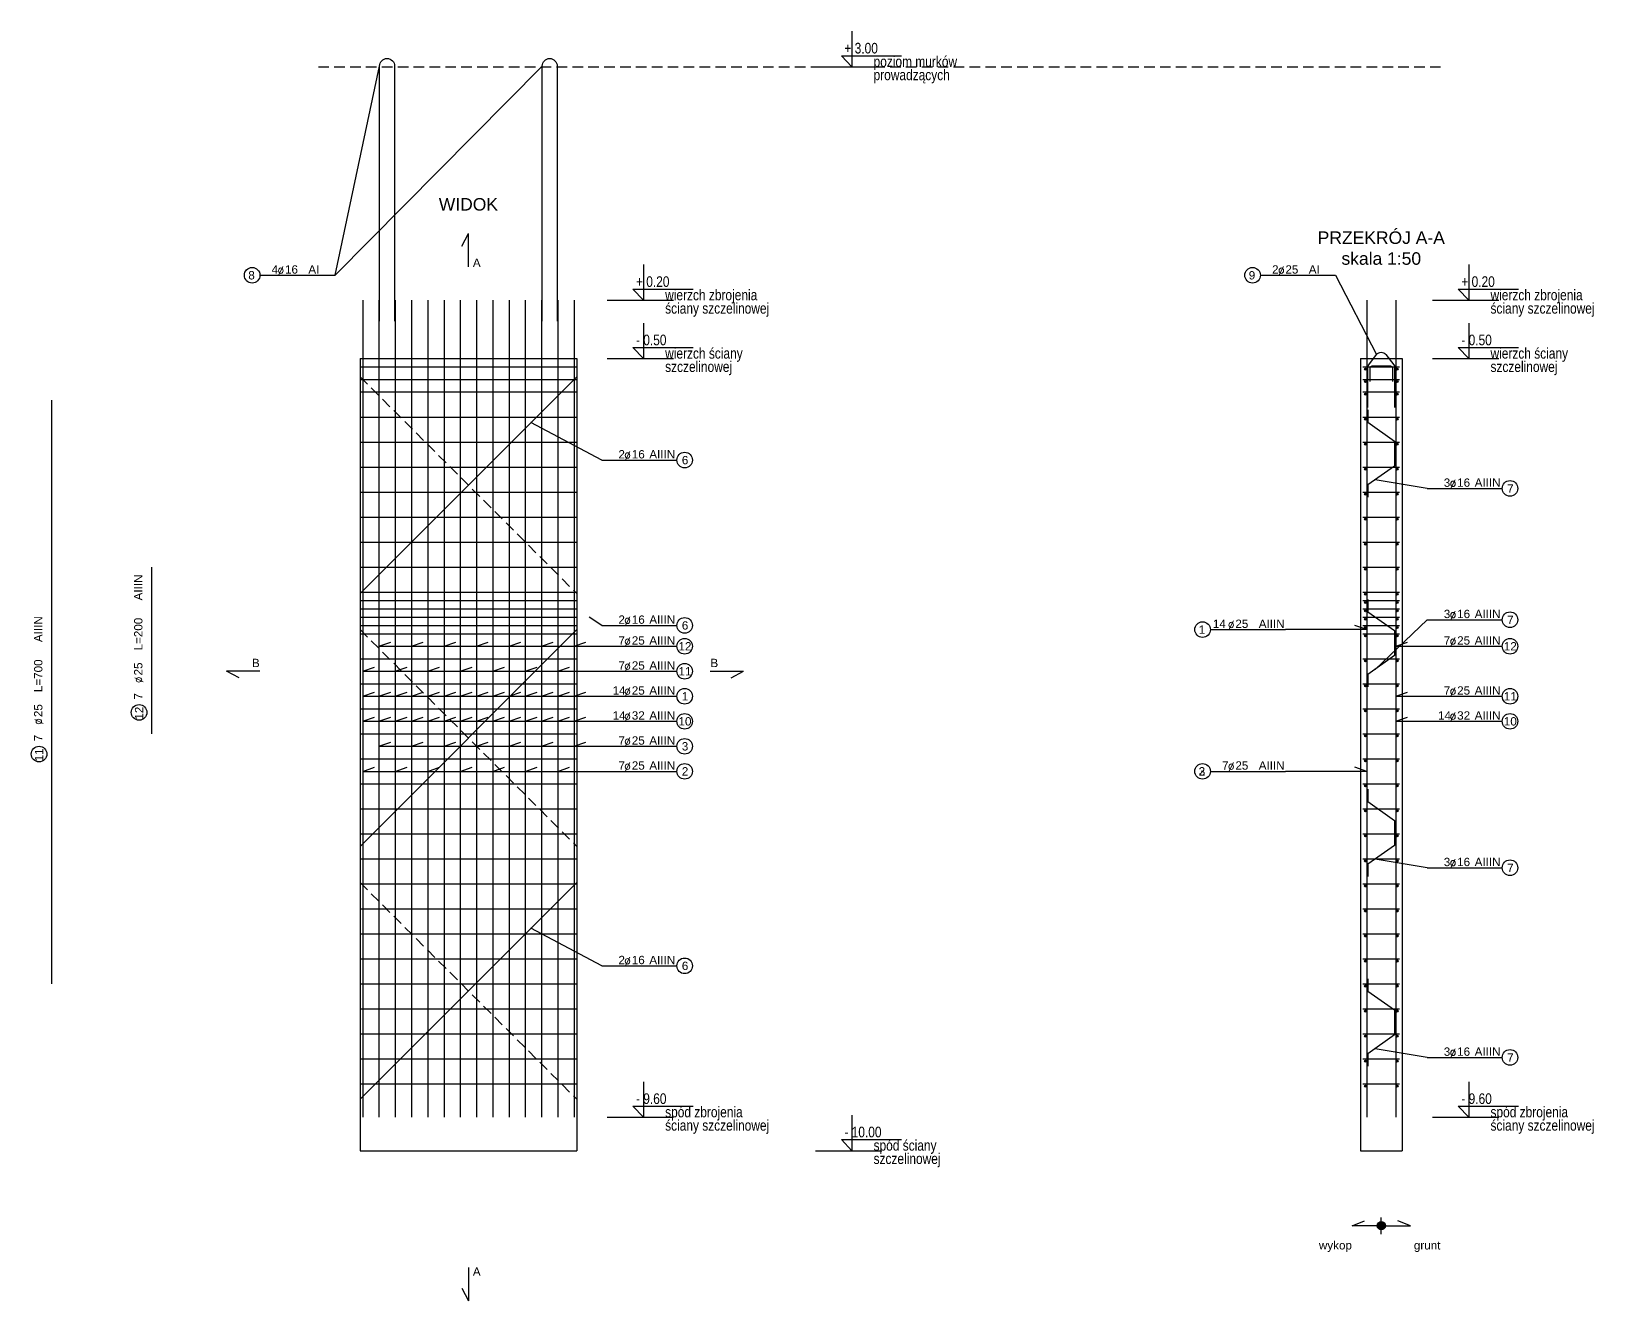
# Model space of a CAD drawing. Extents: x -5033 to 9347, y -16423 to -2430.
# Drawn here: x -1394 to 480, y -14473 to -12950 of the extents above; entities that cross this region are included whole.
import ezdxf
from ezdxf.enums import TextEntityAlignment as Align

# ---------------------------------------------------------------- set-up
doc = ezdxf.new("R2010")
doc.units = 0
doc.header["$MEASUREMENT"] = 0
doc.linetypes.add('DASHED', pattern=[19.05, 12.7, -6.35])
for name, color, linetype in [('__SOL-KOTY_WYSOKOSCIOWE', 4, 'CONTINUOUS'), ('__SOL-OPISY', 4, 'CONTINUOUS'), ('__SOL-PRZERYWANA', 253, 'DASHED'), ('__SOL-WIDOK', 4, 'CONTINUOUS'), ('__SOL-ZBROJENIE', 3, 'CONTINUOUS')]:
    doc.layers.add(name, color=color, linetype=linetype)
doc.styles.add('ARIAL', font='arial.ttf', dxfattribs={"height": 2.5})
doc.styles.add('SIMPLEX', font='SIMPLEX.SHX', dxfattribs={"width": 0.8})
doc.styles.get("Standard").update_dxf_attribs({"font": 'arial.ttf'})

# ---------------------------------------------------------------- blocks, each defined once
blk = doc.blocks.new('OPIS_PRET_BEZ_LINII')
at = {"layer": '__SOL-OPISY'}
blk.add_circle((25.7, 0), 9.36, dxfattribs=at)
at = {"layer": '__SOL-OPISY', "style": 'SIMPLEX', "width": 0.9}
blk.add_text(' %%c ', height=10, dxfattribs=at).set_placement((64.7, -4.8), align=Align.CENTER)
at = {"layer": '__SOL-OPISY', "style": 'ARIAL', "width": 0.8}
blk.add_attdef('NUMER', text='', height=10, dxfattribs=at).set_placement((25.7, 0), align=Align.MIDDLE)
blk.add_attdef('ILOSC', text='', height=10, dxfattribs=at).set_placement((56.9, -5.1), align=Align.RIGHT)
for tag, p in [('SREDNICA', (71, -5.1)), ('DLUGOSC', (95.1, -5.2)), ('STAL', (144.7, -5.2))]:
    blk.add_attdef(tag, p, '', height=10, dxfattribs=at)
blk = doc.blocks.new('OPIS_PRAWY')
at = {"layer": '__SOL-OPISY'}
blk.add_line((0, 0), (90, 0), dxfattribs=at)
blk.add_circle((99.4, 0), 9.36, dxfattribs=at)
at = {"layer": '__SOL-OPISY', "style": 'SIMPLEX', "width": 0.9}
blk.add_text(' %%c ', height=10, dxfattribs=at).set_placement((20.9, 0.5))
at = {"layer": '__SOL-OPISY', "style": 'ARIAL', "width": 0.8}
blk.add_attdef('ILOSC', text='', height=10, dxfattribs=at).set_placement((27.1, 0.1), align=Align.RIGHT)
for tag, p in [('SREDNICA', (35.4, 0.1)), ('STAL', (58.4, 0.5))]:
    blk.add_attdef(tag, p, '', height=10, dxfattribs=at)
for tag, p in [('NUMER', (99.4, 0)), ('DLUGOSC', (52.8, -6.1))]:
    blk.add_attdef(tag, text='', height=10, dxfattribs=at).set_placement(p, align=Align.MIDDLE)
blk = doc.blocks.new('OPIS_LEWY')
at = {"layer": '__SOL-OPISY'}
blk.add_line((-90, 0), (0, 0), dxfattribs=at)
blk.add_circle((-99.4, 0), 9.36, dxfattribs=at)
at = {"layer": '__SOL-OPISY', "style": 'SIMPLEX', "width": 0.9}
blk.add_text(' %%c ', height=10, dxfattribs=at).set_placement((-75, 0.5))
at = {"layer": '__SOL-OPISY', "style": 'ARIAL', "width": 0.8}
for tag, p in [('NUMER', (-99.4, 0)), ('DLUGOSC', (-58.9, -6.6))]:
    blk.add_attdef(tag, text='', height=10, dxfattribs=at).set_placement(p, align=Align.MIDDLE)
blk.add_attdef('ILOSC', text='', height=10, dxfattribs=at).set_placement((-74, 0.1), align=Align.RIGHT)
for tag, p in [('SREDNICA', (-65.8, 0.1)), ('STAL', (-42.7, 0.3))]:
    blk.add_attdef(tag, p, '', height=10, dxfattribs=at)
blk = doc.blocks.new('KOTA')
at = {"layer": '__SOL-KOTY_WYSOKOSCIOWE'}
for p, q in [((0, 33.4), (0, 0)), ((-34, 0), (28, 0)), ((0, 0), (-9.9, 10.4)), ((-9.9, 10.4), (46.5, 10.4))]:
    blk.add_line(p, q, dxfattribs=at)
at = {"layer": '__SOL-KOTY_WYSOKOSCIOWE', "style": 'ARIAL', "width": 0.8}
blk.add_attdef('RZEDNA', (500.5, 15.9), '', height=10.4, dxfattribs=at)

msp = doc.modelspace()

# ---------------------------------------------------------------- hatches: boundary and pattern name
at = {"layer": '__SOL-OPISY'}
msp.add_hatch(color=256, dxfattribs=at).paths.add_polyline_path([(230, -14383, 1), (220, -14383, 1)])
at = {"layer": '__SOL-ZBROJENIE'}
for points in [[(207.2, -13355.5, 1), (204.8, -13355.5, 1)], [(245.2, -13355.5, 1), (242.8, -13355.5, 1)], [(207.2, -13370.5, 1), (204.8, -13370.5, 1)], [(245.2, -13370.5, 1), (242.8, -13370.5, 1)], [(207.2, -13385.5, 1), (204.8, -13385.5, 1)], [(245.2, -13385.5, 1), (242.8, -13385.5, 1)], [(207.2, -13415.5, 1), (204.8, -13415.5, 1)], [(245.2, -13415.5, 1), (242.8, -13415.5, 1)], [(207.2, -13445.5, 1), (204.8, -13445.5, 1)], [(245.2, -13445.5, 1), (242.8, -13445.5, 1)], [(207.2, -13475.5, 1), (204.8, -13475.5, 1)], [(245.2, -13475.5, 1), (242.8, -13475.5, 1)], [(207.2, -13505.5, 1), (204.8, -13505.5, 1)], [(245.2, -13505.5, 1), (242.8, -13505.5, 1)], [(207.2, -13535.5, 1), (204.8, -13535.5, 1)], [(245.2, -13535.5, 1), (242.8, -13535.5, 1)], [(207.2, -13565.5, 1), (204.8, -13565.5, 1)], [(245.2, -13565.5, 1), (242.8, -13565.5, 1)], [(207.2, -13595.5, 1), (204.8, -13595.5, 1)], [(245.2, -13595.5, 1), (242.8, -13595.5, 1)], [(207.2, -13625.5, 1), (204.8, -13625.5, 1)], [(245.2, -13625.5, 1), (242.8, -13625.5, 1)], [(207.2, -13635.5, 1), (204.8, -13635.5, 1)], [(245.2, -13635.5, 1), (242.8, -13635.5, 1)], [(207.2, -13645.5, 1), (204.8, -13645.5, 1)], [(207.2, -13655.5, 1), (204.8, -13655.5, 1)], [(245.2, -13645.5, 1), (242.8, -13645.5, 1)], [(245.2, -13655.5, 1), (242.8, -13655.5, 1)], [(207.2, -13665.5, 1), (204.8, -13665.5, 1)], [(207.2, -13675.5, 1), (204.8, -13675.5, 1)], [(245.2, -13665.5, 1), (242.8, -13665.5, 1)], [(245.2, -13675.5, 1), (242.8, -13675.5, 1)], [(207.2, -13705.5, 1), (204.8, -13705.5, 1)], [(245.2, -13705.5, 1), (242.8, -13705.5, 1)], [(207.2, -13735.5, 1), (204.8, -13735.5, 1)], [(245.2, -13735.5, 1), (242.8, -13735.5, 1)], [(207.2, -13765.5, 1), (204.8, -13765.5, 1)], [(245.2, -13765.5, 1), (242.8, -13765.5, 1)], [(207.2, -13795.5, 1), (204.8, -13795.5, 1)], [(245.2, -13795.5, 1), (242.8, -13795.5, 1)], [(207.2, -13825.5, 1), (204.8, -13825.5, 1)], [(245.2, -13825.5, 1), (242.8, -13825.5, 1)], [(207.2, -13855.5, 1), (204.8, -13855.5, 1)], [(245.2, -13855.5, 1), (242.8, -13855.5, 1)], [(207.2, -13885.5, 1), (204.8, -13885.5, 1)], [(245.2, -13885.5, 1), (242.8, -13885.5, 1)], [(207.2, -13915.5, 1), (204.8, -13915.5, 1)], [(245.2, -13915.5, 1), (242.8, -13915.5, 1)], [(207.2, -13945.5, 1), (204.8, -13945.5, 1)], [(245.2, -13945.5, 1), (242.8, -13945.5, 1)], [(207.2, -13975.5, 1), (204.8, -13975.5, 1)], [(245.2, -13975.5, 1), (242.8, -13975.5, 1)], [(207.2, -14005.5, 1), (204.8, -14005.5, 1)], [(245.2, -14005.5, 1), (242.8, -14005.5, 1)], [(207.2, -14035.5, 1), (204.8, -14035.5, 1)], [(245.2, -14035.5, 1), (242.8, -14035.5, 1)], [(207.2, -14065.5, 1), (204.8, -14065.5, 1)], [(245.2, -14065.5, 1), (242.8, -14065.5, 1)], [(207.2, -14095.5, 1), (204.8, -14095.5, 1)], [(245.2, -14095.5, 1), (242.8, -14095.5, 1)], [(207.2, -14125.5, 1), (204.8, -14125.5, 1)], [(245.2, -14125.5, 1), (242.8, -14125.5, 1)], [(207.2, -14155.5, 1), (204.8, -14155.5, 1)], [(245.2, -14155.5, 1), (242.8, -14155.5, 1)], [(207.2, -14185.5, 1), (204.8, -14185.5, 1)], [(245.2, -14185.5, 1), (242.8, -14185.5, 1)], [(207.2, -14215.5, 1), (204.8, -14215.5, 1)], [(245.2, -14215.5, 1), (242.8, -14215.5, 1)]]:
    msp.add_hatch(color=256, dxfattribs=at).paths.add_polyline_path(points)

# ---------------------------------------------------------------- linework, layer by layer
at = {"layer": '__SOL-OPISY'}
for p, q in [((-1030, -13243), (-976.5, -12992)), ((-1030, -13243), (-781.5, -12992)), ((-878, -13208), (-870, -13193)), ((-870, -13233), (-870, -13193)), ((170, -13243), (219.4, -13337.9)), ((-710, -13464.7), (-795, -13419.7)), ((280, -13498.7), (217.52, -13488.2)), ((-710, -13663), (-725, -13653)), ((207.5, -13668), (193.41, -13662.9)), ((280, -13656.2), (217.52, -13715.7)), ((207.5, -13668), (110, -13668)), ((-977.25, -13688), (-963.15, -13682.9)), ((-977.25, -13688), (-710, -13688)), ((-938.25, -13688), (-924.15, -13682.9)), ((-899.25, -13688), (-885.15, -13682.9)), ((-860.25, -13688), (-846.15, -13682.9)), ((-821.25, -13688), (-807.15, -13682.9)), ((-782.25, -13688), (-768.15, -13682.9)), ((-743.25, -13688), (-729.15, -13682.9)), ((242.5, -13688), (256.6, -13682.9)), ((242.5, -13688), (280, -13688)), ((-1120, -13718), (-1160, -13718)), ((-1145, -13726), (-1160, -13718)), ((-996.75, -13718), (-982.65, -13712.9)), ((-996.75, -13718), (-710, -13718)), ((-957.75, -13718), (-943.65, -13712.9)), ((-918.75, -13718), (-904.65, -13712.9)), ((-879.75, -13718), (-865.65, -13712.9)), ((-840.75, -13718), (-826.65, -13712.9)), ((-801.75, -13718), (-787.65, -13712.9)), ((-762.75, -13718), (-748.65, -13712.9)), ((-580, -13718), (-540, -13718)), ((-555, -13726), (-540, -13718)), ((-996.75, -13748), (-982.65, -13742.9)), ((-996.75, -13748), (-710, -13748)), ((-977.25, -13748), (-963.15, -13742.9)), ((-957.75, -13748), (-943.65, -13742.9)), ((-938.25, -13748), (-924.15, -13742.9)), ((-918.75, -13748), (-904.65, -13742.9)), ((-899.25, -13748), (-885.15, -13742.9)), ((-879.75, -13748), (-865.65, -13742.9)), ((-860.25, -13748), (-846.15, -13742.9)), ((-840.75, -13748), (-826.65, -13742.9)), ((-821.25, -13748), (-807.15, -13742.9)), ((-801.75, -13748), (-787.65, -13742.9)), ((-782.25, -13748), (-768.15, -13742.9)), ((-762.75, -13748), (-748.65, -13742.9)), ((-743.25, -13748), (-729.15, -13742.9)), ((242.5, -13748), (256.6, -13742.9)), ((242.5, -13748), (280, -13748)), ((-996.75, -13778), (-982.65, -13772.9)), ((-977.25, -13778), (-963.15, -13772.9)), ((-957.75, -13778), (-943.65, -13772.9)), ((-938.25, -13778), (-924.15, -13772.9)), ((-918.75, -13778), (-904.65, -13772.9)), ((-899.25, -13778), (-885.15, -13772.9)), ((-879.75, -13778), (-865.65, -13772.9)), ((-860.25, -13778), (-846.15, -13772.9)), ((-840.75, -13778), (-826.65, -13772.9)), ((-821.25, -13778), (-807.15, -13772.9)), ((-801.75, -13778), (-787.65, -13772.9)), ((-782.25, -13778), (-768.15, -13772.9)), ((-762.75, -13778), (-748.65, -13772.9)), ((-743.25, -13778), (-729.15, -13772.9)), ((242.5, -13778), (256.6, -13772.9)), ((-996.75, -13778), (-710, -13778)), ((242.5, -13778), (280, -13778)), ((-977.25, -13808), (-963.15, -13802.9)), ((-977.25, -13808), (-710, -13808)), ((-938.25, -13808), (-924.15, -13802.9)), ((-899.25, -13808), (-885.15, -13802.9)), ((-860.25, -13808), (-846.15, -13802.9)), ((-821.25, -13808), (-807.15, -13802.9)), ((-782.25, -13808), (-768.15, -13802.9)), ((-743.25, -13808), (-729.15, -13802.9)), ((-996.75, -13838), (-982.65, -13832.9)), ((-996.75, -13838), (-710, -13838)), ((-957.75, -13838), (-943.65, -13832.9)), ((-918.75, -13838), (-904.65, -13832.9)), ((-879.75, -13838), (-865.65, -13832.9)), ((-840.75, -13838), (-826.65, -13832.9)), ((-801.75, -13838), (-787.65, -13832.9)), ((-762.75, -13838), (-748.65, -13832.9)), ((207.5, -13838), (110, -13838)), ((207.5, -13838), (110, -13838)), ((207.5, -13838), (193.41, -13832.9)), ((207.5, -13838), (193.41, -13832.9)), ((280, -13953.7), (217.52, -13943.2)), ((-710, -14071.3), (-795, -14026.3)), ((280, -14181.2), (217.52, -14170.7)), ((225, -14393), (225, -14373)), ((190, -14383), (205, -14377)), ((225, -14383), (190, -14383)), ((225, -14383), (260, -14383)), ((260, -14383), (245, -14377)), ((-870, -14433), (-870, -14473)), ((-878, -14458), (-870, -14473))]:
    msp.add_line(p, q, dxfattribs=at)
msp.add_circle((225, -14383), 5, dxfattribs=at)
at = {"layer": '__SOL-PRZERYWANA'}
msp.add_line((-1050, -12993), (300, -12993), dxfattribs=at)
for points in [[(-1000, -13344.7), (-1000, -13364.7), (-740, -13624.7), (-740, -13644.7)], [(-1000, -13648), (-1000, -13668), (-740, -13928), (-740, -13948)], [(-1000, -13951.3), (-1000, -13971.3), (-740, -14231.3), (-740, -14251.3)]]:
    msp.add_lwpolyline(points, dxfattribs=at)
at = {"layer": '__SOL-WIDOK'}
for p, q in [((-1000, -13343), (-1000, -14293)), ((-1000, -13343), (-740, -13343)), ((-740, -13343), (-740, -14293)), ((200, -13343), (200, -14293)), ((200, -13343), (250, -13343)), ((250, -13343), (250, -14293)), ((-1000, -14293), (-740, -14293)), ((200, -14293), (250, -14293))]:
    msp.add_line(p, q, dxfattribs=at)
at = {"layer": '__SOL-ZBROJENIE'}
for p, q in [((-996.75, -13273), (-996.75, -14253)), ((-977.25, -13273), (-977.25, -14253)), ((-957.75, -13273), (-957.75, -14253)), ((-938.25, -13273), (-938.25, -14253)), ((-918.75, -13273), (-918.75, -14253)), ((-899.25, -13273), (-899.25, -14253)), ((-879.75, -13273), (-879.75, -14253)), ((-860.25, -13273), (-860.25, -14253)), ((-840.75, -13273), (-840.75, -14253)), ((-821.25, -13273), (-821.25, -14253)), ((-801.75, -13273), (-801.75, -14253)), ((-782.25, -13273), (-782.25, -14253)), ((-762.75, -13273), (-762.75, -14253)), ((-743.25, -13273), (-743.25, -14253)), ((207.5, -13273), (207.5, -14253)), ((242.5, -13273), (242.5, -14253)), ((-1000, -13353), (-740, -13353)), ((203, -13353), (247, -13353)), ((-1000, -13368), (-740, -13368)), ((203, -13368), (247, -13368)), ((-1370, -13393), (-1370, -14093)), ((-1000, -13383), (-740, -13383)), ((203, -13383), (247, -13383)), ((-1000, -13413), (-740, -13413)), ((203, -13413), (247, -13413)), ((-1000, -13443), (-740, -13443)), ((203, -13443), (247, -13443)), ((-1000, -13473), (-740, -13473)), ((203, -13473), (247, -13473)), ((-1000, -13503), (-740, -13503)), ((203, -13503), (247, -13503)), ((-1000, -13533), (-740, -13533)), ((203, -13533), (247, -13533)), ((-1000, -13563), (-740, -13563)), ((203, -13563), (247, -13563)), ((-1250, -13593), (-1250, -13793)), ((-1000, -13593), (-740, -13593)), ((203, -13593), (247, -13593)), ((-1000, -13623), (-740, -13623)), ((203, -13623), (247, -13623)), ((-1000, -13633), (-740, -13633)), ((-1000, -13643), (-740, -13643)), ((203, -13633), (247, -13633)), ((203, -13643), (247, -13643)), ((-1000, -13653), (-740, -13653)), ((203, -13653), (247, -13653)), ((-1000, -13663), (-740, -13663)), ((-1000, -13673), (-740, -13673)), ((203, -13663), (247, -13663)), ((203, -13673), (247, -13673)), ((-1000, -13703), (-740, -13703)), ((203, -13703), (247, -13703)), ((-1000, -13733), (-740, -13733)), ((203, -13733), (247, -13733)), ((-1000, -13763), (-740, -13763)), ((203, -13763), (247, -13763)), ((-1000, -13793), (-740, -13793)), ((203, -13793), (247, -13793)), ((-1000, -13823), (-740, -13823)), ((203, -13823), (247, -13823)), ((-1000, -13853), (-740, -13853)), ((203, -13853), (247, -13853)), ((-1000, -13883), (-740, -13883)), ((203, -13883), (247, -13883)), ((-1000, -13913), (-740, -13913)), ((203, -13913), (247, -13913)), ((-1000, -13943), (-740, -13943)), ((203, -13943), (247, -13943)), ((-1000, -13973), (-740, -13973)), ((203, -13973), (247, -13973)), ((-1000, -14003), (-740, -14003)), ((203, -14003), (247, -14003)), ((-1000, -14033), (-740, -14033)), ((203, -14033), (247, -14033)), ((-1000, -14063), (-740, -14063)), ((203, -14063), (247, -14063)), ((-1000, -14093), (-740, -14093)), ((203, -14093), (247, -14093)), ((-1000, -14123), (-740, -14123)), ((203, -14123), (247, -14123)), ((-1000, -14153), (-740, -14153)), ((203, -14153), (247, -14153)), ((-1000, -14183), (-740, -14183)), ((203, -14183), (247, -14183)), ((-1000, -14213), (-740, -14213)), ((203, -14213), (247, -14213))]:
    msp.add_line(p, q, dxfattribs=at)
for points in [[(-976.5, -13297.9), (-976.5, -12992, -1), (-958.5, -12992), (-958.5, -13297.9)], [(-781.5, -13297.9), (-781.5, -12992, -1), (-763.5, -12992), (-763.5, -13297.9)], [(209, -13401.5), (209, -13353, -0.16), (210, -13350.4), (219.4, -13337.9, -0.45), (230.6, -13337.9), (240, -13350.4, -0.16), (241, -13353), (241, -13401.5)], [(211.5, -13370.5), (211.5, -13355.5, -0.48), (215.5, -13351.5), (234.5, -13351.5, -0.48), (238.5, -13355.5), (238.5, -13370.5)]]:
    msp.add_lwpolyline(points, format="xyb", dxfattribs=at)
for points in [[(-740, -13344.7), (-740, -13364.7), (-1000, -13624.7), (-1000, -13644.7)], [(209, -13404.3), (209, -13419.3), (241, -13441.8), (241, -13471.8), (209, -13494.2), (209, -13509.2)], [(209, -13631.8), (209, -13646.8), (241, -13669.2), (241, -13699.2), (209, -13721.7), (209, -13736.7)], [(-740, -13648), (-740, -13668), (-1000, -13928), (-1000, -13948)], [(209, -13859.3), (209, -13874.3), (241, -13896.8), (241, -13926.8), (209, -13949.2), (209, -13964.2)], [(-740, -13951.3), (-740, -13971.3), (-1000, -14231.3), (-1000, -14251.3)], [(209, -14086.8), (209, -14101.8), (241, -14124.2), (241, -14154.2), (209, -14176.7), (209, -14191.7)]]:
    msp.add_lwpolyline(points, dxfattribs=at)
for centre in [(206, -13355.5), (244, -13355.5), (206, -13370.5), (244, -13370.5), (206, -13385.5), (244, -13385.5), (206, -13415.5), (244, -13415.5), (206, -13445.5), (244, -13445.5), (206, -13475.5), (244, -13475.5), (206, -13505.5), (244, -13505.5), (206, -13535.5), (244, -13535.5), (206, -13565.5), (244, -13565.5), (206, -13595.5), (244, -13595.5), (206, -13625.5), (244, -13625.5), (206, -13635.5), (244, -13635.5), (206, -13645.5), (206, -13655.5), (244, -13645.5), (244, -13655.5), (206, -13665.5), (206, -13675.5), (244, -13665.5), (244, -13675.5), (206, -13705.5), (244, -13705.5), (206, -13735.5), (244, -13735.5), (206, -13765.5), (244, -13765.5), (206, -13795.5), (244, -13795.5), (206, -13825.5), (244, -13825.5), (206, -13855.5), (244, -13855.5), (206, -13885.5), (244, -13885.5), (206, -13915.5), (244, -13915.5), (206, -13945.5), (244, -13945.5), (206, -13975.5), (244, -13975.5), (206, -14005.5), (244, -14005.5), (206, -14035.5), (244, -14035.5), (206, -14065.5), (244, -14065.5), (206, -14095.5), (244, -14095.5), (206, -14125.5), (244, -14125.5), (206, -14155.5), (244, -14155.5), (206, -14185.5), (244, -14185.5), (206, -14215.5), (244, -14215.5)]:
    msp.add_circle(centre, 1.2, dxfattribs=at)

# ---------------------------------------------------------------- block references
at = {"layer": '__SOL-KOTY_WYSOKOSCIOWE'}
ref = msp.add_blockref('KOTA', (-410, -12993), dxfattribs=dict(at, xscale=1.28, yscale=1.28, zscale=1.28))
ref.add_attrib('RZEDNA', '+ 3.00', (-419, -12977), dxfattribs={"height": 12.8, "style": 'ARIAL', "width": 0.8})
ref.add_attrib('OPIS1', 'poziom murków', (-384, -12993), dxfattribs={"height": 12.8, "style": 'ARIAL', "width": 0.8})
ref.add_attrib('OPIS2', 'prowadzących', (-384, -13009), dxfattribs={"height": 12.8, "style": 'ARIAL', "width": 0.8})
ref = msp.add_blockref('KOTA', (-660, -13273), dxfattribs=dict(at, xscale=1.28, yscale=1.28, zscale=1.28))
ref.add_attrib('RZEDNA', '+ 0.20', (-669, -13257), dxfattribs={"height": 12.8, "style": 'ARIAL', "width": 0.8})
ref.add_attrib('OPIS1', 'wierzch zbrojenia', (-634, -13273), dxfattribs={"height": 12.8, "style": 'ARIAL', "width": 0.8})
ref.add_attrib('OPIS2', 'ściany szczelinowej', (-634, -13289), dxfattribs={"height": 12.8, "style": 'ARIAL', "width": 0.8})
ref = msp.add_blockref('KOTA', (330, -13273), dxfattribs=dict(at, xscale=1.28, yscale=1.28, zscale=1.28))
ref.add_attrib('RZEDNA', '+ 0.20', (321, -13257), dxfattribs={"height": 12.8, "style": 'ARIAL', "width": 0.8})
ref.add_attrib('OPIS1', 'wierzch zbrojenia', (356, -13273), dxfattribs={"height": 12.8, "style": 'ARIAL', "width": 0.8})
ref.add_attrib('OPIS2', 'ściany szczelinowej', (356, -13289), dxfattribs={"height": 12.8, "style": 'ARIAL', "width": 0.8})
ref = msp.add_blockref('KOTA', (-660, -13343), dxfattribs=dict(at, xscale=1.28, yscale=1.28, zscale=1.28))
ref.add_attrib('RZEDNA', '- 0.50', (-669, -13327), dxfattribs={"height": 12.8, "style": 'ARIAL', "width": 0.8})
ref.add_attrib('OPIS1', 'wierzch ściany', (-634, -13343), dxfattribs={"height": 12.8, "style": 'ARIAL', "width": 0.8})
ref.add_attrib('OPIS2', 'szczelinowej', (-634, -13359), dxfattribs={"height": 12.8, "style": 'ARIAL', "width": 0.8})
ref = msp.add_blockref('KOTA', (330, -13343), dxfattribs=dict(at, xscale=1.28, yscale=1.28, zscale=1.28))
ref.add_attrib('RZEDNA', '- 0.50', (321, -13327), dxfattribs={"height": 12.8, "style": 'ARIAL', "width": 0.8})
ref.add_attrib('OPIS1', 'wierzch ściany', (356, -13343), dxfattribs={"height": 12.8, "style": 'ARIAL', "width": 0.8})
ref.add_attrib('OPIS2', 'szczelinowej', (356, -13359), dxfattribs={"height": 12.8, "style": 'ARIAL', "width": 0.8})
ref = msp.add_blockref('KOTA', (-660, -14253), dxfattribs=dict(at, xscale=1.28, yscale=1.28, zscale=1.28))
ref.add_attrib('RZEDNA', '- 9.60', (-669, -14237), dxfattribs={"height": 12.8, "style": 'ARIAL', "width": 0.8})
ref.add_attrib('OPIS1', 'spód zbrojenia', (-634, -14253), dxfattribs={"height": 12.8, "style": 'ARIAL', "width": 0.8})
ref.add_attrib('OPIS2', 'ściany szczelinowej', (-634, -14269), dxfattribs={"height": 12.8, "style": 'ARIAL', "width": 0.8})
ref = msp.add_blockref('KOTA', (330, -14253), dxfattribs=dict(at, xscale=1.28, yscale=1.28, zscale=1.28))
ref.add_attrib('RZEDNA', '- 9.60', (321, -14237), dxfattribs={"height": 12.8, "style": 'ARIAL', "width": 0.8})
ref.add_attrib('OPIS1', 'spód zbrojenia', (356, -14253), dxfattribs={"height": 12.8, "style": 'ARIAL', "width": 0.8})
ref.add_attrib('OPIS2', 'ściany szczelinowej', (356, -14269), dxfattribs={"height": 12.8, "style": 'ARIAL', "width": 0.8})
ref = msp.add_blockref('KOTA', (-410, -14293), dxfattribs=dict(at, xscale=1.28, yscale=1.28, zscale=1.28))
ref.add_attrib('RZEDNA', '- 10.00', (-419, -14277), dxfattribs={"height": 12.8, "style": 'ARIAL', "width": 0.8})
ref.add_attrib('OPIS1', 'spód ściany', (-384, -14293), dxfattribs={"height": 12.8, "style": 'ARIAL', "width": 0.8})
ref.add_attrib('OPIS2', 'szczelinowej', (-384, -14309), dxfattribs={"height": 12.8, "style": 'ARIAL', "width": 0.8})
at = {"layer": '__SOL-OPISY'}
ref = msp.add_blockref('OPIS_LEWY', (-1030, -13243), dxfattribs=at)
ref.add_attrib('ILOSC', '4', (-1106, -13241), dxfattribs={"height": 10, "style": 'ARIAL'})
ref.add_attrib('SREDNICA', '16', (-1090, -13241), dxfattribs={"height": 10, "style": 'ARIAL'})
ref.add_attrib('STAL', 'AI', (-1062, -13241), dxfattribs={"height": 10, "style": 'ARIAL'})
ref.add_attrib('NUMER', '8', (-1134, -13248), dxfattribs={"height": 10, "style": 'ARIAL'})
ref = msp.add_blockref('OPIS_LEWY', (170, -13243), dxfattribs=at)
ref.add_attrib('ILOSC', '2', (94, -13241), dxfattribs={"height": 10, "style": 'ARIAL'})
ref.add_attrib('SREDNICA', '25', (110, -13241), dxfattribs={"height": 10, "style": 'ARIAL'})
ref.add_attrib('STAL', 'AI', (138, -13241), dxfattribs={"height": 10, "style": 'ARIAL'})
ref.add_attrib('NUMER', '9', (66, -13248), dxfattribs={"height": 10, "style": 'ARIAL'})
ref = msp.add_blockref('OPIS_PRAWY', (-710, -13464.7), dxfattribs=at)
ref.add_attrib('ILOSC', '2', (-690, -13462.7), dxfattribs={"height": 10, "style": 'ARIAL'})
ref.add_attrib('SREDNICA', '16', (-674, -13462.7), dxfattribs={"height": 10, "style": 'ARIAL'})
ref.add_attrib('STAL', 'AIIIN', (-653, -13462.7), dxfattribs={"height": 10, "style": 'ARIAL'})
ref.add_attrib('NUMER', '6', (-614, -13469.7), dxfattribs={"height": 10, "style": 'ARIAL'})
ref = msp.add_blockref('OPIS_PRAWY', (280, -13498.7), dxfattribs=at)
ref.add_attrib('ILOSC', '3', (300, -13496.7), dxfattribs={"height": 10, "style": 'ARIAL'})
ref.add_attrib('SREDNICA', '16', (316, -13496.7), dxfattribs={"height": 10, "style": 'ARIAL'})
ref.add_attrib('STAL', 'AIIIN', (337, -13496.7), dxfattribs={"height": 10, "style": 'ARIAL'})
ref.add_attrib('NUMER', '7', (376, -13503.7), dxfattribs={"height": 10, "style": 'ARIAL'})
ref = msp.add_blockref('OPIS_PRET_BEZ_LINII', (-1265, -13793), dxfattribs=dict(at, rotation=90))
ref.add_attrib('NUMER', '12', (-1260, -13776), dxfattribs={"height": 10, "rotation": 90, "style": 'ARIAL'})
ref.add_attrib('ILOSC', '7', (-1261, -13752), dxfattribs={"height": 10, "rotation": 90, "style": 'ARIAL'})
ref.add_attrib('SREDNICA', '25', (-1261, -13723), dxfattribs={"height": 10, "rotation": 90, "style": 'ARIAL'})
ref.add_attrib('DLUGOSC', 'L=200', (-1261, -13693), dxfattribs={"height": 10, "rotation": 90, "style": 'ARIAL'})
ref.add_attrib('STAL', 'AIIIN', (-1261, -13633), dxfattribs={"height": 10, "rotation": 90, "style": 'ARIAL'})
ref = msp.add_blockref('OPIS_PRAWY', (280, -13656.2), dxfattribs=at)
ref.add_attrib('ILOSC', '3', (300, -13654.2), dxfattribs={"height": 10, "style": 'ARIAL'})
ref.add_attrib('SREDNICA', '16', (316, -13654.2), dxfattribs={"height": 10, "style": 'ARIAL'})
ref.add_attrib('STAL', 'AIIIN', (337, -13654.2), dxfattribs={"height": 10, "style": 'ARIAL'})
ref.add_attrib('NUMER', '7', (376, -13661.2), dxfattribs={"height": 10, "style": 'ARIAL'})
ref = msp.add_blockref('OPIS_PRET_BEZ_LINII', (-1385, -13843), dxfattribs=dict(at, rotation=90))
ref.add_attrib('NUMER', '11', (-1380, -13826), dxfattribs={"height": 10, "rotation": 90, "style": 'ARIAL'})
ref.add_attrib('ILOSC', '7', (-1381, -13802), dxfattribs={"height": 10, "rotation": 90, "style": 'ARIAL'})
ref.add_attrib('SREDNICA', '25', (-1381, -13773), dxfattribs={"height": 10, "rotation": 90, "style": 'ARIAL'})
ref.add_attrib('DLUGOSC', 'L=700', (-1381, -13743), dxfattribs={"height": 10, "rotation": 90, "style": 'ARIAL'})
ref.add_attrib('STAL', 'AIIIN', (-1381, -13683), dxfattribs={"height": 10, "rotation": 90, "style": 'ARIAL'})
ref = msp.add_blockref('OPIS_PRAWY', (-710, -13663), dxfattribs=at)
ref.add_attrib('ILOSC', '2', (-690, -13661), dxfattribs={"height": 10, "style": 'ARIAL'})
ref.add_attrib('SREDNICA', '16', (-674, -13661), dxfattribs={"height": 10, "style": 'ARIAL'})
ref.add_attrib('STAL', 'AIIIN', (-653, -13661), dxfattribs={"height": 10, "style": 'ARIAL'})
ref.add_attrib('NUMER', '6', (-614, -13668), dxfattribs={"height": 10, "style": 'ARIAL'})
ref = msp.add_blockref('OPIS_LEWY', (110, -13668), dxfattribs=at)
ref.add_attrib('ILOSC', '14', (23, -13666), dxfattribs={"height": 10, "style": 'ARIAL'})
ref.add_attrib('SREDNICA', '25', (50, -13666), dxfattribs={"height": 10, "style": 'ARIAL'})
ref.add_attrib('STAL', 'AIIIN', (78, -13666), dxfattribs={"height": 10, "style": 'ARIAL'})
ref.add_attrib('NUMER', '1', (6, -13673), dxfattribs={"height": 10, "style": 'ARIAL'})
ref = msp.add_blockref('OPIS_PRAWY', (-710, -13688), dxfattribs=at)
ref.add_attrib('ILOSC', '7', (-690, -13686), dxfattribs={"height": 10, "style": 'ARIAL'})
ref.add_attrib('SREDNICA', '25', (-674, -13686), dxfattribs={"height": 10, "style": 'ARIAL'})
ref.add_attrib('STAL', 'AIIIN', (-653, -13686), dxfattribs={"height": 10, "style": 'ARIAL'})
ref.add_attrib('NUMER', '12', (-618, -13693), dxfattribs={"height": 10, "style": 'ARIAL'})
ref = msp.add_blockref('OPIS_PRAWY', (280, -13688), dxfattribs=at)
ref.add_attrib('ILOSC', '7', (300, -13686), dxfattribs={"height": 10, "style": 'ARIAL'})
ref.add_attrib('SREDNICA', '25', (316, -13686), dxfattribs={"height": 10, "style": 'ARIAL'})
ref.add_attrib('STAL', 'AIIIN', (337, -13686), dxfattribs={"height": 10, "style": 'ARIAL'})
ref.add_attrib('NUMER', '12', (372, -13693), dxfattribs={"height": 10, "style": 'ARIAL'})
ref = msp.add_blockref('OPIS_PRAWY', (-710, -13718), dxfattribs=at)
ref.add_attrib('ILOSC', '7', (-690, -13716), dxfattribs={"height": 10, "style": 'ARIAL'})
ref.add_attrib('SREDNICA', '25', (-674, -13716), dxfattribs={"height": 10, "style": 'ARIAL'})
ref.add_attrib('STAL', 'AIIIN', (-653, -13716), dxfattribs={"height": 10, "style": 'ARIAL'})
ref.add_attrib('NUMER', '11', (-618, -13723), dxfattribs={"height": 10, "style": 'ARIAL'})
ref = msp.add_blockref('OPIS_PRAWY', (-710, -13748), dxfattribs=at)
ref.add_attrib('ILOSC', '14', (-697, -13746), dxfattribs={"height": 10, "style": 'ARIAL'})
ref.add_attrib('SREDNICA', '25', (-674, -13746), dxfattribs={"height": 10, "style": 'ARIAL'})
ref.add_attrib('STAL', 'AIIIN', (-653, -13746), dxfattribs={"height": 10, "style": 'ARIAL'})
ref.add_attrib('NUMER', '1', (-614, -13753), dxfattribs={"height": 10, "style": 'ARIAL'})
ref = msp.add_blockref('OPIS_PRAWY', (280, -13748), dxfattribs=at)
ref.add_attrib('ILOSC', '7', (300, -13746), dxfattribs={"height": 10, "style": 'ARIAL'})
ref.add_attrib('SREDNICA', '25', (316, -13746), dxfattribs={"height": 10, "style": 'ARIAL'})
ref.add_attrib('STAL', 'AIIIN', (337, -13746), dxfattribs={"height": 10, "style": 'ARIAL'})
ref.add_attrib('NUMER', '11', (372, -13753), dxfattribs={"height": 10, "style": 'ARIAL'})
ref = msp.add_blockref('OPIS_PRAWY', (-710, -13778), dxfattribs=at)
ref.add_attrib('ILOSC', '14', (-697, -13776), dxfattribs={"height": 10, "style": 'ARIAL'})
ref.add_attrib('SREDNICA', '32', (-674, -13776), dxfattribs={"height": 10, "style": 'ARIAL'})
ref.add_attrib('STAL', 'AIIIN', (-653, -13776), dxfattribs={"height": 10, "style": 'ARIAL'})
ref.add_attrib('NUMER', '10', (-618, -13783), dxfattribs={"height": 10, "style": 'ARIAL'})
ref = msp.add_blockref('OPIS_PRAWY', (280, -13778), dxfattribs=at)
ref.add_attrib('ILOSC', '14', (293, -13776), dxfattribs={"height": 10, "style": 'ARIAL'})
ref.add_attrib('SREDNICA', '32', (316, -13776), dxfattribs={"height": 10, "style": 'ARIAL'})
ref.add_attrib('STAL', 'AIIIN', (337, -13776), dxfattribs={"height": 10, "style": 'ARIAL'})
ref.add_attrib('NUMER', '10', (372, -13783), dxfattribs={"height": 10, "style": 'ARIAL'})
ref = msp.add_blockref('OPIS_PRAWY', (-710, -13808), dxfattribs=at)
ref.add_attrib('ILOSC', '7', (-690, -13806), dxfattribs={"height": 10, "style": 'ARIAL'})
ref.add_attrib('SREDNICA', '25', (-674, -13806), dxfattribs={"height": 10, "style": 'ARIAL'})
ref.add_attrib('STAL', 'AIIIN', (-653, -13806), dxfattribs={"height": 10, "style": 'ARIAL'})
ref.add_attrib('NUMER', '3', (-614, -13813), dxfattribs={"height": 10, "style": 'ARIAL'})
ref = msp.add_blockref('OPIS_PRAWY', (-710, -13838), dxfattribs=at)
ref.add_attrib('ILOSC', '7', (-690, -13836), dxfattribs={"height": 10, "style": 'ARIAL'})
ref.add_attrib('SREDNICA', '25', (-674, -13836), dxfattribs={"height": 10, "style": 'ARIAL'})
ref.add_attrib('STAL', 'AIIIN', (-653, -13836), dxfattribs={"height": 10, "style": 'ARIAL'})
ref.add_attrib('NUMER', '2', (-614, -13843), dxfattribs={"height": 10, "style": 'ARIAL'})
ref = msp.add_blockref('OPIS_LEWY', (110, -13838), dxfattribs=at)
ref.add_attrib('ILOSC', '7', (34, -13836), dxfattribs={"height": 10, "style": 'ARIAL'})
ref.add_attrib('SREDNICA', '25', (50, -13836), dxfattribs={"height": 10, "style": 'ARIAL'})
ref.add_attrib('STAL', 'AIIIN', (78, -13836), dxfattribs={"height": 10, "style": 'ARIAL'})
ref.add_attrib('NUMER', '2', (6, -13843), dxfattribs={"height": 10, "style": 'ARIAL'})
ref = msp.add_blockref('OPIS_LEWY', (110, -13838), dxfattribs=at)
ref.add_attrib('ILOSC', '7', (34, -13836), dxfattribs={"height": 10, "style": 'ARIAL'})
ref.add_attrib('SREDNICA', '25', (50, -13836), dxfattribs={"height": 10, "style": 'ARIAL'})
ref.add_attrib('STAL', 'AIIIN', (78, -13836), dxfattribs={"height": 10, "style": 'ARIAL'})
ref.add_attrib('NUMER', '3', (6, -13843), dxfattribs={"height": 10, "style": 'ARIAL'})
ref = msp.add_blockref('OPIS_PRAWY', (280, -13953.7), dxfattribs=at)
ref.add_attrib('ILOSC', '3', (300, -13951.7), dxfattribs={"height": 10, "style": 'ARIAL'})
ref.add_attrib('SREDNICA', '16', (316, -13951.7), dxfattribs={"height": 10, "style": 'ARIAL'})
ref.add_attrib('STAL', 'AIIIN', (337, -13951.7), dxfattribs={"height": 10, "style": 'ARIAL'})
ref.add_attrib('NUMER', '7', (376, -13958.7), dxfattribs={"height": 10, "style": 'ARIAL'})
ref = msp.add_blockref('OPIS_PRAWY', (-710, -14071.3), dxfattribs=at)
ref.add_attrib('ILOSC', '2', (-690, -14069.3), dxfattribs={"height": 10, "style": 'ARIAL'})
ref.add_attrib('SREDNICA', '16', (-674, -14069.3), dxfattribs={"height": 10, "style": 'ARIAL'})
ref.add_attrib('STAL', 'AIIIN', (-653, -14069.3), dxfattribs={"height": 10, "style": 'ARIAL'})
ref.add_attrib('NUMER', '6', (-614, -14076.3), dxfattribs={"height": 10, "style": 'ARIAL'})
ref = msp.add_blockref('OPIS_PRAWY', (280, -14181.2), dxfattribs=at)
ref.add_attrib('ILOSC', '3', (300, -14179.2), dxfattribs={"height": 10, "style": 'ARIAL'})
ref.add_attrib('SREDNICA', '16', (316, -14179.2), dxfattribs={"height": 10, "style": 'ARIAL'})
ref.add_attrib('STAL', 'AIIIN', (337, -14179.2), dxfattribs={"height": 10, "style": 'ARIAL'})
ref.add_attrib('NUMER', '7', (376, -14186.2), dxfattribs={"height": 10, "style": 'ARIAL'})

# ---------------------------------------------------------------- texts
at = {"layer": '__SOL-OPISY', "width": 2500, "attachment_point": 5}
for s, insert, char_height in [('\\P\\PWIDOK\\P', (-870, -13133), 15), ('\\P\\P\\PPRZEKRÓJ A-A\\Pskala 1:50\\P', (225, -13173), 15), ('A\\P', (-860, -13228), 10), ('B\\P', (-1125, -13708), 10), ('B\\P', (-575, -13708), 10), ('wykop\\P', (170, -14408), 10), ('grunt\\P', (280, -14408), 10), ('A\\P', (-860, -14438), 10)]:
    msp.add_mtext(s, dxfattribs=dict(at, insert=insert, char_height=char_height))

doc.saveas('drawing.dxf')
